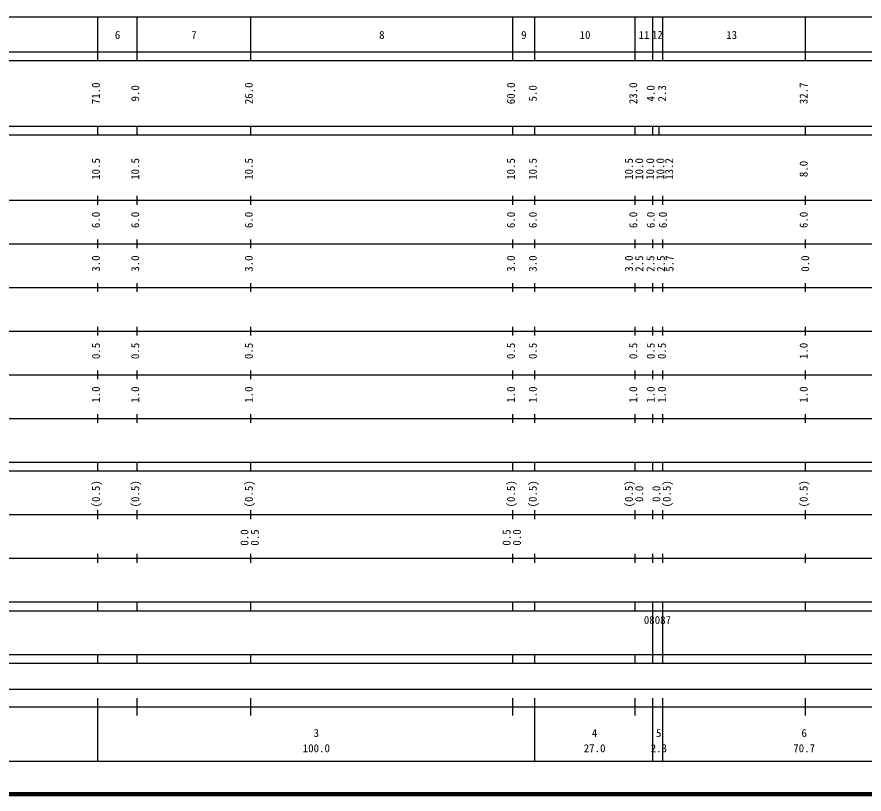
# Model space of a CAD drawing. Units: millimetres on the paper, enlarged 1000 times. Extents: x 40000 to 680000, y 20000 to 380000.
# Drawn here: x 249470 to 443371, y 20000 to 198000 of the extents above; entities that cross this region are included whole.
import ezdxf
from ezdxf.enums import TextEntityAlignment as Align

# ---------------------------------------------------------------- set-up
doc = ezdxf.new("R2010")
doc.units = ezdxf.units.MM
doc.header["$LTSCALE"] = 1000
doc.layers.add('M-TTL', color=2, linetype='Continuous', lineweight=140)
doc.layers.add('M-TTL-BAND', color=7, linetype='Continuous', lineweight=25)
doc.styles.add('ＭＳ ゴシック', font='')
doc.styles.get('ＭＳ ゴシック').set_extended_font_data('MS Gothic')

msp = doc.modelspace()

# ---------------------------------------------------------------- linework, layer by layer
at = {"layer": 'M-TTL'}
msp.add_line((40000, 20000), (680000, 20000), dxfattribs=at)
at = {"layer": 'M-TTL-BAND'}
for p, q in [((68000, 198000), (579000, 198000)), ((268000, 188000), (268000, 198000)), ((277000, 188000), (277000, 198000)), ((303000, 188000), (303000, 198000)), ((363000, 188000), (363000, 198000)), ((368000, 188000), (368000, 198000)), ((391000, 188000), (391000, 198000)), ((395000, 188000), (395000, 198000)), ((397300, 188000), (397300, 198000)), ((430000, 188000), (430000, 198000)), ((40000, 190000), (579000, 190000)), ((40000, 188000), (579000, 188000)), ((40000, 173000), (579000, 173000)), ((268000, 171000), (268000, 173000)), ((277000, 171000), (277000, 173000)), ((303000, 171000), (303000, 173000)), ((363000, 171000), (363000, 173000)), ((368000, 171000), (368000, 173000)), ((391000, 171000), (391000, 173000)), ((395000, 171000), (395000, 173000)), ((396500, 171000), (396500, 173000)), ((430000, 171000), (430000, 173000)), ((40000, 171000), (579000, 171000)), ((40000, 156000), (579000, 156000)), ((268000, 155000), (268000, 157000)), ((277000, 155000), (277000, 157000)), ((303000, 155000), (303000, 157000)), ((363000, 155000), (363000, 157000)), ((368000, 155000), (368000, 157000)), ((391000, 155000), (391000, 157000)), ((395000, 155000), (395000, 157000)), ((397300, 155000), (397300, 157000)), ((430000, 155000), (430000, 157000)), ((46000, 146000), (579000, 146000)), ((268000, 145000), (268000, 147000)), ((277000, 145000), (277000, 147000)), ((303000, 145000), (303000, 147000)), ((363000, 145000), (363000, 147000)), ((368000, 145000), (368000, 147000)), ((391000, 145000), (391000, 147000)), ((395000, 145000), (395000, 147000)), ((397300, 145000), (397300, 147000)), ((430000, 145000), (430000, 147000)), ((52000, 136000), (579000, 136000)), ((268000, 135000), (268000, 137000)), ((277000, 135000), (277000, 137000)), ((303000, 135000), (303000, 137000)), ((363000, 135000), (363000, 137000)), ((368000, 135000), (368000, 137000)), ((391000, 135000), (391000, 137000)), ((395000, 135000), (395000, 137000)), ((397300, 135000), (397300, 137000)), ((430000, 135000), (430000, 137000)), ((268000, 125000), (268000, 127000)), ((277000, 125000), (277000, 127000)), ((303000, 125000), (303000, 127000)), ((363000, 125000), (363000, 127000)), ((368000, 125000), (368000, 127000)), ((391000, 125000), (391000, 127000)), ((395000, 125000), (395000, 127000)), ((397300, 125000), (397300, 127000)), ((430000, 125000), (430000, 127000)), ((46000, 126000), (579000, 126000)), ((268000, 115000), (268000, 117000)), ((277000, 115000), (277000, 117000)), ((303000, 115000), (303000, 117000)), ((363000, 115000), (363000, 117000)), ((368000, 115000), (368000, 117000)), ((391000, 115000), (391000, 117000)), ((395000, 115000), (395000, 117000)), ((397300, 115000), (397300, 117000)), ((430000, 115000), (430000, 117000)), ((52000, 116000), (579000, 116000)), ((268000, 105000), (268000, 107000)), ((277000, 105000), (277000, 107000)), ((303000, 105000), (303000, 107000)), ((363000, 105000), (363000, 107000)), ((368000, 105000), (368000, 107000)), ((391000, 105000), (391000, 107000)), ((395000, 105000), (395000, 107000)), ((397300, 105000), (397300, 107000)), ((430000, 105000), (430000, 107000)), ((46000, 106000), (579000, 106000)), ((40000, 96000), (579000, 96000)), ((268000, 94000), (268000, 96000)), ((277000, 94000), (277000, 96000)), ((303000, 94000), (303000, 96000)), ((363000, 94000), (363000, 96000)), ((368000, 94000), (368000, 96000)), ((391000, 94000), (391000, 96000)), ((395000, 94000), (395000, 96000)), ((397300, 94000), (397300, 96000)), ((430000, 94000), (430000, 96000)), ((40000, 94000), (579000, 94000)), ((49000, 84000), (579000, 84000)), ((268000, 83000), (268000, 85000)), ((277000, 83000), (277000, 85000)), ((303000, 83000), (303000, 85000)), ((363000, 83000), (363000, 85000)), ((368000, 83000), (368000, 85000)), ((391000, 83000), (391000, 85000)), ((395000, 83000), (395000, 85000)), ((397300, 83000), (397300, 85000)), ((430000, 83000), (430000, 85000)), ((40000, 74000), (579000, 74000)), ((268000, 73000), (268000, 75000)), ((277000, 73000), (277000, 75000)), ((303000, 73000), (303000, 75000)), ((363000, 73000), (363000, 75000)), ((368000, 73000), (368000, 75000)), ((391000, 73000), (391000, 75000)), ((395000, 73000), (395000, 75000)), ((397300, 73000), (397300, 75000)), ((430000, 73000), (430000, 75000)), ((40000, 64000), (579000, 64000)), ((268000, 62000), (268000, 64000)), ((277000, 62000), (277000, 64000)), ((303000, 62000), (303000, 64000)), ((363000, 62000), (363000, 64000)), ((368000, 62000), (368000, 64000)), ((391000, 62000), (391000, 64000)), ((395000, 62000), (395000, 64000)), ((397300, 62000), (397300, 64000)), ((430000, 62000), (430000, 64000)), ((40000, 62000), (579000, 62000)), ((395000, 52000), (395000, 62000)), ((397300, 52000), (397300, 62000)), ((40000, 52000), (579000, 52000)), ((268000, 50000), (268000, 52000)), ((277000, 50000), (277000, 52000)), ((303000, 50000), (303000, 52000)), ((363000, 50000), (363000, 52000)), ((368000, 50000), (368000, 52000)), ((391000, 50000), (391000, 52000)), ((395000, 50000), (395000, 52000)), ((397300, 50000), (397300, 52000)), ((430000, 50000), (430000, 52000)), ((40000, 50000), (579000, 50000)), ((71000, 44000), (546000, 44000)), ((268000, 27500), (268000, 42000)), ((277000, 38000), (277000, 42000)), ((303000, 38000), (303000, 42000)), ((363000, 38000), (363000, 42000)), ((368000, 27500), (368000, 42000)), ((391000, 38000), (391000, 42000)), ((395000, 27500), (395000, 42000)), ((397300, 27500), (397300, 42000)), ((430000, 38000), (430000, 42000)), ((40000, 40000), (579000, 40000)), ((68000, 27500), (579000, 27500))]:
    msp.add_line(p, q, dxfattribs=at)

# ---------------------------------------------------------------- texts
at = {"layer": 'M-TTL-BAND', "style": 'ＭＳ ゴシック'}
for s, p in [('6', (272500, 192405)), ('7', (290000, 192405)), ('8', (333000, 192405)), ('9', (365500, 192405)), ('10', (379500, 192405)), ('11', (393000, 192405)), ('12', (396044, 192437)), ('13', (413065, 192405)), ('3', (318000, 32523)), ('4', (381696, 32523)), ('5', (396350, 32523)), ('6', (429658, 32523)), ('100.0', (318000, 29033)), ('27.0', (381696, 29033)), ('2.3', (396400, 29033)), ('70.7', (429658, 29033))]:
    msp.add_text(s, height=1833, dxfattribs=at).set_placement(p, align=Align.BOTTOM_CENTER)
for s, p in [('71.0', (269000, 180500)), ('26.0', (304000, 180500)), ('60.0', (364000, 180500)), ('23.0', (392000, 180500)), ('32.7', (431000, 180500)), ('9.0', (278000, 180500)), ('5.0', (369000, 180500)), ('4.0', (396000, 180500)), ('2.3', (398590, 180500)), ('10.5', (269000, 163174)), ('10.5', (278000, 163174)), ('10.5', (304000, 163174)), ('10.5', (364000, 163174)), ('10.5', (369000, 163174)), ('10.5', (391000, 163174)), ('10.0', (393370, 163174)), ('10.0', (395873, 163174)), ('10.0', (398201, 163174)), ('13.2', (400204, 163174)), ('8.0', (431000, 163174)), ('6.0', (269000, 151500)), ('6.0', (278000, 151500)), ('6.0', (304000, 151500)), ('6.0', (364000, 151500)), ('6.0', (369000, 151500)), ('6.0', (392000, 151500)), ('6.0', (396000, 151500)), ('6.0', (398778, 151500)), ('6.0', (431000, 151500)), ('3.0', (269000, 141500)), ('3.0', (278000, 141500)), ('3.0', (304000, 141500)), ('3.0', (364000, 141500)), ('3.0', (369000, 141500)), ('3.0', (391000, 141500)), ('2.5', (393370, 141500)), ('2.5', (395921, 141500)), ('2.5', (398321, 141500)), ('5.7', (400311, 141500)), ('0.0', (431353, 141500)), ('0.5', (269000, 121500)), ('0.5', (278000, 121500)), ('0.5', (304000, 121500)), ('0.5', (364000, 121500)), ('0.5', (369000, 121500)), ('0.5', (392000, 121500)), ('0.5', (396000, 121500)), ('0.5', (398542, 121500)), ('1.0', (431000, 121500)), ('1.0', (269000, 111500)), ('1.0', (278000, 111500)), ('1.0', (304000, 111500)), ('1.0', (364000, 111500)), ('1.0', (369000, 111500)), ('1.0', (392000, 111500)), ('1.0', (396000, 111500)), ('1.0', (398542, 111500)), ('1.0', (431000, 111500)), ('(0.5)', (269000, 88764)), ('(0.5)', (278000, 88764)), ('(0.5)', (304000, 88764)), ('(0.5)', (364000, 88764)), ('(0.5)', (369000, 88764)), ('(0.5)', (391000, 88764)), ('(0.5)', (399670, 88764)), ('(0.5)', (431000, 88764)), ('0.0', (393370, 88764)), ('0.0', (397300, 88764)), ('0.0', (303000, 78764)), ('0.5', (305370, 78764)), ('0.5', (363000, 78764)), ('0.0', (365370, 78764))]:
    msp.add_text(s, height=1833, rotation=90, dxfattribs=at).set_placement(p, align=Align.BOTTOM_CENTER)
msp.add_text('08087', height=1833, dxfattribs=at).set_placement((392959, 58405), align=Align.BOTTOM_LEFT)

doc.saveas('drawing.dxf')
